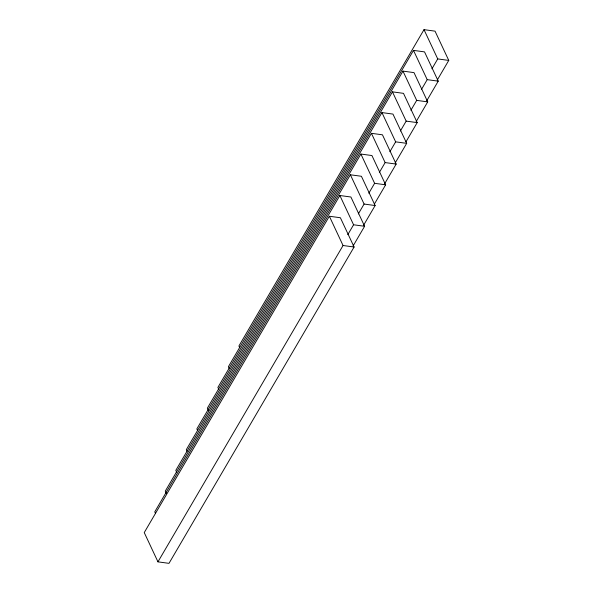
<?xml version="1.0" encoding="UTF-8"?>
<svg xmlns="http://www.w3.org/2000/svg" width="593" height="593" viewBox="0 0 593 593"><rect width="100%" height="100%" fill="white"/><g stroke="black" fill="none" stroke-linecap="round" stroke-linejoin="round"><path stroke-width="0.89" d="M437.182 80.188L448.753 60.419L435.04 31.155L424.01 29.65L238.912 345.986L239.691 347.661M426.663 100.921L438.234 81.152L424.521 51.887L413.491 50.383L228.394 366.719L229.172 368.394M416.145 121.654L427.716 101.885L414.003 72.62L402.973 71.116L217.876 387.451L218.654 389.127M405.953 141.838L417.198 122.618L403.485 93.353L392.455 91.848L207.357 408.184L208.528 410.697M395.108 163.119L406.679 143.35L392.966 114.086L381.936 112.581L196.839 428.917L197.625 430.592M384.59 183.852L396.161 164.083L382.448 134.811L371.418 133.314L186.321 449.65L187.106 451.325M374.398 204.036L385.643 184.816L371.93 155.544L360.9 154.047L175.802 470.382L176.588 472.058M363.561 225.318L375.124 205.549L361.411 176.277L350.381 174.779L165.284 491.115L166.455 493.621M353.043 246.051L364.606 226.281L350.9 197.009L339.871 195.505L154.766 511.848L155.551 513.516M329.352 216.237L144.247 532.581L157.96 561.845L168.99 563.35L354.088 247.014L340.382 217.742L329.352 216.237L343.058 245.509L157.96 561.845M431.941 68.803L437.723 58.915L424.01 29.65M421.423 89.536L427.205 79.647L413.491 50.383M410.905 110.268L416.686 100.38L402.973 71.116M400.386 131.001L406.168 121.113L392.455 91.848M389.868 151.734L395.65 141.846L381.936 112.581M379.35 172.467L385.131 162.578L371.418 133.314M368.831 193.199L374.613 183.311L360.9 154.047M358.313 213.932L364.095 204.044L350.381 174.779M347.794 234.658L353.576 224.777L339.871 195.505M437.723 58.915L448.753 60.419M427.205 79.647L438.234 81.152M416.686 100.38L427.716 101.885M406.168 121.113L417.198 122.618M395.65 141.846L406.679 143.35M385.131 162.578L396.161 164.083M374.613 183.311L385.643 184.816M364.095 204.044L375.124 205.549M353.576 224.777L364.606 226.281M343.058 245.509L354.088 247.014"/></g></svg>
